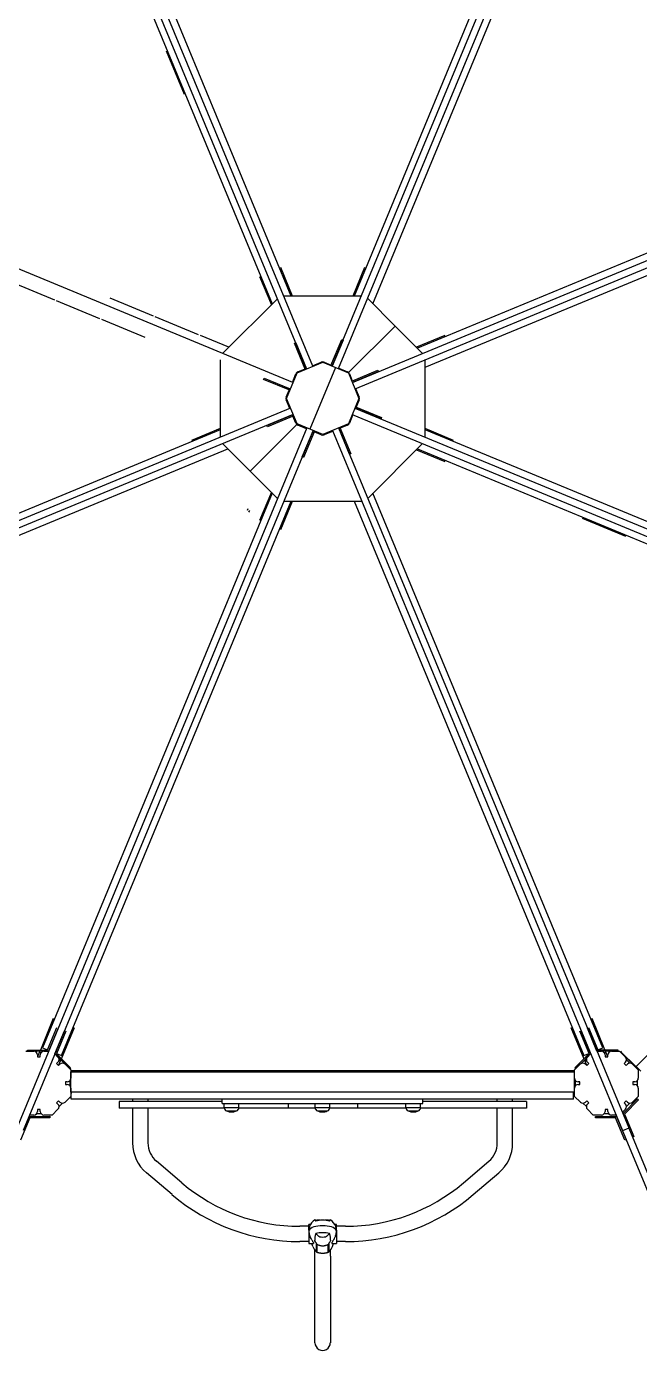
# Model space of a CAD drawing. Header units: millimetres. Extents: x -7616 to 421613, y 91067 to 341353.
# Drawn here: x 183359 to 184703, y 173334 to 176240 of the extents above; entities that cross this region are included whole.
import ezdxf

# ---------------------------------------------------------------- set-up
doc = ezdxf.new("R2010")
doc.units = ezdxf.units.MM
doc.header["$LTSCALE"] = 500
doc.header["$MEASUREMENT"] = 0
doc.linetypes.add('H0', pattern=[0.3, 0.2, -0.1])
doc.layers.add('e-plan', color=9, linetype='CONTINUOUS')

# ---------------------------------------------------------------- blocks, each defined once
blk = doc.blocks.new('A$C633402C3')
at = {"layer": 'e-plan'}
for p, q in [((110681.4, 84056.2), (110045.2, 85592.1)), ((110695.3, 84061.9), (110059.1, 85597.8)), ((110738, 84062.2), (111374.1, 85598)), ((110751.8, 84056.5), (111387.9, 85592.2)), ((110647.9, 84215.9), (110143.6, 85433.4)), ((111289.9, 85433.4), (110785.6, 84215.9)), ((110102.1, 85416.2), (110606.4, 84198.7)), ((110827.2, 84198.7), (111331.5, 85416.2)), ((110373.6, 84754.1), (110412.9, 84659.1)), ((110651.7, 84025.8), (109115.5, 84662.1)), ((110782, 84026.3), (112317.9, 84662.5)), ((110787.8, 84012.4), (112323.7, 84648.6)), ((112142, 84605.7), (110924.6, 84101.4)), ((110941.8, 84059.8), (112159.3, 84564.1)), ((110578.6, 84259.1), (110604.4, 84196.8)), ((110650.7, 84215.9), (110624.9, 84278.3)), ((110808.7, 84278.3), (110782.9, 84215.9)), ((110033.4, 84246.9), (110128.4, 84207.5)), ((110132.4, 84205.9), (110227.4, 84166.5)), ((110345.6, 84171.8), (110250.6, 84211.1)), ((110617.7, 84210), (110497.4, 84089.7)), ((110801.7, 84215.9), (110631.5, 84215.9)), ((110875.9, 84150), (110815.6, 84210.3)), ((110444.6, 84130.8), (110349.6, 84170.1)), ((110231.4, 84164.9), (110326.4, 84125.5)), ((110773.7, 84047.9), (110875.9, 84150)), ((110875.9, 84150), (110773.7, 84047.9)), ((110935.9, 84090), (110875.9, 84150)), ((110511, 84103.3), (110448.6, 84129.1)), ((110654.9, 84112.1), (110657.7, 84113.2)), ((110678.5, 84055), (110654.9, 84112.1)), ((110657.7, 84113.2), (110681.3, 84056.1)), ((110735.1, 84063.4), (110758.7, 84120.4)), ((110761.5, 84119.2), (110737.8, 84062.2)), ((110758.7, 84120.4), (110761.5, 84119.2)), ((110985, 84129.1), (110922.6, 84103.3)), ((110491.8, 84075.8), (110491.8, 83905.6)), ((110660.7, 84047.6), (110717, 84070.9)), ((110662.5, 84049.6), (110678.1, 84056.1)), ((110667.3, 84051.6), (110667.8, 84050.5)), ((110680.9, 84057.2), (110681, 84057.3)), ((110694.8, 84063), (110713.7, 84070.8)), ((110709.3, 84067.7), (110708.9, 84068.8)), ((110717, 84070.9), (110773.2, 84047.6)), ((110719.9, 84070.8), (110735.5, 84064.4)), ((110724.7, 84068.8), (110724.3, 84067.9)), ((110738.3, 84063.2), (110738.4, 84063.2)), ((110752.2, 84057.4), (110771.1, 84049.6)), ((110765.9, 84050.6), (110766.3, 84051.6)), ((110780.8, 84029.2), (110837.9, 84052.8)), ((110837.9, 84052.8), (110839.1, 84050.1)), ((110941.8, 83906.1), (110941.8, 84076.2)), ((110587.3, 84032.8), (110588.5, 84035.6)), ((110644.7, 84009), (110587.3, 84032.8)), ((110588.5, 84035.6), (110645.8, 84011.9)), ((110637.4, 83991.3), (110660.7, 84047.6)), ((110650.3, 84026.4), (110658.1, 84045.3)), ((110651.6, 84025.9), (110657.3, 84039.6)), ((110657.5, 84039.8), (110656.1, 84040.4)), ((110657.3, 84039.6), (110657.4, 84039.5)), ((110773.2, 84047.6), (110796.5, 83991.3)), ((110775.5, 84045.3), (110781.9, 84029.6)), ((110777.5, 84040.4), (110776.4, 84040)), ((110839.1, 84050.1), (110782, 84026.4)), ((110783.1, 84026.9), (110783.1, 84026.7)), ((110636.9, 83994), (110643.4, 84009.6)), ((110638.9, 83998.8), (110640.3, 83998.3)), ((110644.5, 84012.4), (110644.6, 84012.5)), ((110645.8, 84011.9), (110645.8, 84012)), ((110788.9, 84012.9), (110796.7, 83994)), ((110793.6, 83998.4), (110794.7, 83998.9)), ((110646.4, 83969.7), (109109.9, 83333.2)), ((110644.7, 83969), (110636.9, 83987.9)), ((110660.7, 83935.1), (110637.4, 83991.3)), ((110640.6, 83983.7), (110638.9, 83983)), ((110640.3, 83983.2), (110640.7, 83983.4)), ((110646, 83969.5), (110640.3, 83983.2)), ((110796.5, 83991.3), (110773.2, 83935.1)), ((110787.6, 83969.9), (112323.8, 83333.6)), ((110787.8, 83970), (110787.8, 83969.9)), ((110845.1, 83946.3), (110787.8, 83970)), ((110788.9, 83972.8), (110846.2, 83949)), ((110789.1, 83969.5), (110789, 83969.3)), ((110796.7, 83987.9), (110790.2, 83972.2)), ((110794.7, 83983), (110793.3, 83983.6)), ((110652.1, 83955.8), (109115.7, 83319.4)), ((110594.5, 83931.8), (110651.8, 83955.5)), ((110653.3, 83952.9), (110595.6, 83929)), ((110650.5, 83955), (110650.4, 83955.1)), ((110651.8, 83955.5), (110651.7, 83955.7)), ((110658.1, 83936.6), (110651.7, 83952.2)), ((110656.1, 83941.4), (110657.8, 83942.1)), ((110717, 83911.8), (110660.7, 83935.1)), ((110773.2, 83935.1), (110717, 83911.8)), ((110783.3, 83955.5), (110775.5, 83936.6)), ((110776.1, 83942), (110777.5, 83941.4)), ((110776.3, 83942.3), (110776.2, 83942.3)), ((110782, 83956), (110776.3, 83942.3)), ((110781.9, 83956.1), (112318.1, 83319.8)), ((110846.2, 83949), (110845.1, 83946.3)), ((110491.8, 83922.1), (109274.3, 83417.8)), ((110682.1, 83926.2), (110045.6, 82389.6)), ((110695.9, 83920.5), (110059.5, 82383.9)), ((110491.8, 83924.8), (110429.4, 83899)), ((110557.7, 83831.8), (110659.9, 83934)), ((110659.9, 83934), (110557.7, 83831.8)), ((110595.6, 83929), (110594.5, 83931.8)), ((110681.3, 83924.4), (110662.5, 83932.3)), ((110668, 83932), (110667.3, 83930.3)), ((110668.1, 83931.4), (110668.4, 83931.9)), ((110681.9, 83925.7), (110668.1, 83931.4)), ((110672.1, 83862.6), (110695.9, 83919.9)), ((110698.8, 83919.3), (110674.9, 83861.5)), ((110695.3, 83918.6), (110695.2, 83918.7)), ((110695.9, 83919.9), (110695.7, 83920)), ((110713.7, 83911), (110698.1, 83917.5)), ((110708.9, 83913), (110709.6, 83914.8)), ((110738.7, 83918.8), (110719.9, 83911)), ((110724, 83914.7), (110724.7, 83913)), ((110724.5, 83914.4), (110724.3, 83914.8)), ((110738.2, 83920.1), (110724.5, 83914.4)), ((110738.1, 83920.5), (111374.5, 82384.1)), ((110751.9, 83926.3), (111388.4, 82389.8)), ((110752.2, 83925.9), (110752.1, 83925.9)), ((110775.9, 83868.6), (110752.2, 83925.9)), ((110752.7, 83924.6), (110752.6, 83924.6)), ((110754.8, 83927.5), (110778.7, 83869.8)), ((110771.1, 83932.3), (110755.5, 83925.8)), ((110766.3, 83930.3), (110765.6, 83931.9)), ((111004.1, 83899), (110941.8, 83924.9)), ((112159.3, 83417.8), (110941.8, 83922.1)), ((109291.6, 83376.2), (110509, 83880.5)), ((110497.7, 83891.8), (110557.7, 83831.8)), ((110815.9, 83771.8), (110936.2, 83892.1)), ((110922.6, 83878.6), (110985, 83852.7)), ((110924.6, 83880.5), (112142.1, 83376.3)), ((110674.9, 83861.5), (110672.1, 83862.6)), ((110778.7, 83869.8), (110775.9, 83868.6)), ((110557.7, 83831.8), (110618, 83771.5)), ((110606.4, 83783.2), (110102.1, 82565.7)), ((110143.7, 82548.5), (110648, 83765.9)), ((110604.4, 83785.1), (110578.6, 83722.8)), ((110624.9, 83703.6), (110650.7, 83765.9)), ((110631.9, 83765.9), (110802.1, 83765.9)), ((110785.6, 83765.9), (111290, 82548.5)), ((111331.5, 82565.7), (110827.2, 83783.2)), ((110552.6, 83748.8), (110550.9, 83744.8)), ((110556.1, 83745.3), (110554.4, 83741.3)), ((111286, 83728.1), (111381, 83688.7)), ((112183.5, 83304.2), (111404.3, 82525)), ((110125.9, 82629.7), (110097.4, 82560.8)), ((111336.2, 82561), (111307.8, 82629.8)), ((110113.2, 82560.9), (110133.6, 82610)), ((110136.3, 82608.9), (110115.3, 82558.1)), ((110129.4, 82552.2), (110150.4, 82603.1)), ((110153.2, 82601.9), (110132.8, 82552.8)), ((110143.7, 82541.8), (110172.2, 82610.6)), ((111261.5, 82610.6), (111290, 82541.7)), ((111301.2, 82552.9), (111280.8, 82602.1)), ((111283.6, 82603.2), (111304.6, 82552.4)), ((111318.7, 82558.2), (111297.7, 82609.1)), ((111300.4, 82610.2), (111320.8, 82561.1)), ((110107.4, 82585.1), (110109.8, 82584.1)), ((111323.9, 82584.2), (111326.2, 82585.1)), ((110065.3, 82558.1), (110083.3, 82558.1)), ((110069.2, 82560.8), (110113.2, 82560.9)), ((110069.2, 82558.1), (110069.2, 82560.8)), ((110104.2, 82558), (110085.1, 82557.9)), ((110096.2, 82558), (110091.3, 82546.3)), ((110091.3, 82550.1), (110091.3, 82546.1)), ((110091.3, 82546.1), (110097.3, 82546.1)), ((110095.2, 82555.6), (110099.5, 82555.6)), ((110097.3, 82546.1), (110097.3, 82550.1)), ((110102.1, 82565.7), (110113.3, 82561.1)), ((110105.3, 82558.1), (110115.4, 82558.1)), ((110116, 82559.9), (110116.1, 82559.9)), ((110129.2, 82552.2), (110136, 82545.3)), ((110151, 82530.4), (110129.4, 82552.2)), ((110130, 82554.1), (110130.1, 82554.1)), ((110132.8, 82552.8), (110163.9, 82521.6)), ((110132.9, 82552.9), (110143.7, 82548.5)), ((110151.3, 82566.9), (110153.7, 82566)), ((111270.1, 82521.7), (111301.2, 82552.9)), ((111280, 82566), (111282.3, 82567)), ((111304.6, 82552.4), (111283.2, 82530.7)), ((111290, 82548.5), (111301.1, 82553.1)), ((111297.7, 82545.4), (111304.8, 82552.4)), ((111303.9, 82554.2), (111304, 82554.3)), ((111317.9, 82560), (111318, 82560.1)), ((111349.6, 82558.1), (111318.7, 82558.2)), ((111318.7, 82558.1), (111328.4, 82558.1)), ((111320.7, 82561.2), (111331.5, 82565.7)), ((111320.8, 82561.1), (111364.8, 82561)), ((111334.2, 82555.6), (111338.5, 82555.6)), ((111336.4, 82550.1), (111336.4, 82546.1)), ((111336.4, 82546.1), (111342.4, 82546.1)), ((111342.4, 82546.1), (111337.4, 82558.1)), ((111342.4, 82546.1), (111342.4, 82550.1)), ((111350.4, 82558.1), (111368.4, 82558.1)), ((111364.8, 82561), (111364.8, 82558.1)), ((111368.4, 82558.1), (111381.1, 82545.4)), ((111370.4, 82558.1), (111372.1, 82556.4)), ((111403.6, 82524.3), (111371.7, 82556.1)), ((111373.3, 82553.9), (111373.6, 82554.2)), ((111373.3, 82553.9), (111405.1, 82522)), ((110136, 82534), (110133.2, 82531.2)), ((110133.2, 82531.2), (110137.5, 82527)), ((110137.5, 82527), (110140.3, 82529.8)), ((110137.6, 82527.1), (110142.5, 82538.9)), ((110138.4, 82539.5), (110141.5, 82536.4)), ((110151.6, 82529.8), (110164.3, 82517.1)), ((110163.9, 82521.6), (110161.8, 82519.6)), ((110164.3, 82517.1), (110164.3, 82499.1)), ((110164.3, 82515.6), (111269.4, 82515.6)), ((110164.3, 82513.2), (111268.3, 82513.3)), ((110164.3, 82468.2), (110164.3, 82513.2)), ((110165.8, 82515.6), (110165.8, 82513.2)), ((111267.8, 82515.6), (111267.8, 82513.3)), ((111268.3, 82513.3), (111268.3, 82468.3)), ((111268.3, 82510.6), (111268.8, 82510.6)), ((111268.8, 82510.6), (111268.8, 82465.6)), ((111269.4, 82517.1), (111282.1, 82529.8)), ((111269.4, 82499.1), (111269.4, 82517.1)), ((111272.1, 82519.8), (111270.1, 82521.7)), ((111291.2, 82538.8), (111296, 82527.3)), ((111292.2, 82536.4), (111295.4, 82539.5)), ((111293.5, 82529.8), (111296.3, 82527)), ((111296.3, 82527), (111300.5, 82531.2)), ((111300.5, 82531.2), (111297.7, 82534.1)), ((111381.1, 82534.1), (111378.3, 82531.2)), ((111378.3, 82531.2), (111382.6, 82527)), ((111382.6, 82527), (111385.4, 82529.8)), ((111383.5, 82539.5), (111390.8, 82532.2)), ((111396.7, 82529.8), (111409.4, 82517.1)), ((111404.3, 82525), (111403.6, 82524.3)), ((111414.9, 82514.4), (111404.3, 82525)), ((111405.1, 82522), (111406.1, 82523.1)), ((111409.4, 82517.1), (111409.4, 82499.1)), ((110156.3, 82491.1), (110152.3, 82491.1)), ((110152.3, 82491.1), (110152.3, 82485.1)), ((110152.3, 82485.1), (110156.3, 82485.1)), ((110161.8, 82493.3), (110161.8, 82482.9)), ((111271.9, 82482.9), (111271.9, 82493.3)), ((111281.4, 82491.1), (111277.4, 82491.1)), ((111277.4, 82485.1), (111281.4, 82485.1)), ((111281.4, 82485.1), (111281.4, 82491.1)), ((111401.4, 82491.1), (111397.4, 82491.1)), ((111397.4, 82491.1), (111397.4, 82485.1)), ((111397.4, 82485.1), (111401.4, 82485.1)), ((111406.9, 82493.3), (111406.9, 82482.9)), ((110164.3, 82459.1), (110151.6, 82446.4)), ((110164.3, 82477.1), (110164.3, 82459.1)), ((110165.3, 82468.2), (110164.3, 82468.2)), ((110164.3, 82465.7), (110164.8, 82465.7)), ((110164.8, 82468.2), (110164.8, 82465.6)), ((110164.8, 82465.6), (110165.3, 82465.6)), ((111267.3, 82468.3), (110165.3, 82468.2)), ((110165.3, 82453.2), (110165.3, 82468.2)), ((111267.3, 82453.3), (110165.3, 82453.2)), ((110300, 82447.9), (110300, 82453.2)), ((110333.7, 82447.9), (110333.7, 82453.2)), ((110496.3, 82443.2), (110496.3, 82453.2)), ((110936.3, 82443.2), (110936.3, 82453.2)), ((111100, 82447.9), (111100, 82453.2)), ((111133.7, 82447.9), (111133.7, 82453.2)), ((111267.3, 82453.3), (111267.3, 82468.3)), ((111268.3, 82468.3), (111267.3, 82468.3)), ((111267.3, 82465.6), (111268.8, 82465.6)), ((111269.4, 82459.1), (111269.4, 82477.1)), ((111282.2, 82446.4), (111269.4, 82459.1)), ((111375.5, 82420.8), (111407.8, 82453.5)), ((111409.4, 82459.1), (111396.7, 82446.4)), ((111407.8, 82453.5), (111409.9, 82451.4)), ((111409.4, 82477.1), (111409.4, 82459.1)), ((110097.3, 82430.1), (110091.3, 82430.1)), ((110091.3, 82430.1), (110091.3, 82426.1)), ((110097.3, 82426.1), (110097.3, 82430.1)), ((110136, 82430.8), (110123.3, 82418.1)), ((110137.5, 82449.2), (110133.2, 82444.9)), ((110133.2, 82444.9), (110136, 82442.1)), ((110140.3, 82446.4), (110137.5, 82449.2)), ((110145.7, 82444), (110138.4, 82436.7)), ((110270.6, 82447.9), (110270.7, 82447.9)), ((110270.6, 82447.9), (110270.6, 82432.9)), ((110270.7, 82432.9), (110270.6, 82432.9)), ((110496.3, 82447.9), (110270.7, 82447.9)), ((110501, 82432.9), (110270.7, 82432.9)), ((110300, 82357.1), (110300, 82432.9)), ((110333.7, 82357.1), (110333.7, 82432.9)), ((110496.3, 82443.2), (110871.9, 82443.2)), ((110500.9, 82434.3), (110500.9, 82443.2)), ((110500.9, 82434.3), (110532.9, 82434.3)), ((110505.9, 82427.3), (110527.9, 82427.3)), ((110627, 82432.9), (110532.8, 82432.9)), ((110532.9, 82434.3), (110532.9, 82443.2)), ((110641.5, 82432.9), (110627, 82432.9)), ((110641.5, 82443.2), (110641.5, 82432.9)), ((110700.4, 82432.9), (110641.5, 82432.9)), ((110700.3, 82434.3), (110700.3, 82443.2)), ((110700.3, 82434.3), (110732.3, 82434.3)), ((110705.3, 82427.3), (110727.3, 82427.3)), ((110727.3, 82427.3), (110727.4, 82427.3)), ((110732.3, 82434.3), (110732.3, 82443.2)), ((110732.3, 82434.3), (110732.4, 82434.3)), ((110732.4, 82434.3), (110732.4, 82443.2)), ((110793.2, 82432.9), (110732.4, 82432.9)), ((110793.2, 82443.2), (110793.2, 82432.9)), ((110807.7, 82432.9), (110793.2, 82432.9)), ((110899.7, 82432.9), (110807.7, 82432.9)), ((110871.9, 82443.2), (110936.3, 82443.2)), ((110899.6, 82434.3), (110899.6, 82443.2)), ((110899.6, 82434.3), (110931.6, 82434.3)), ((110904.6, 82427.3), (110926.6, 82427.3)), ((110931.6, 82434.3), (110931.6, 82443.2)), ((111164, 82432.9), (110931.6, 82432.9)), ((111164, 82447.9), (110936.3, 82447.9)), ((111100, 82357.1), (111100, 82432.9)), ((111133.7, 82357.1), (111133.7, 82432.9)), ((111164, 82447.9), (111164.1, 82447.9)), ((111164.1, 82432.9), (111164, 82432.9)), ((111164.1, 82447.9), (111164.1, 82432.9)), ((111295.4, 82436.7), (111288, 82444)), ((111296.3, 82449.2), (111293.5, 82446.4)), ((111300.5, 82445), (111296.3, 82449.2)), ((111297.7, 82442.1), (111300.5, 82445)), ((111310.4, 82418.1), (111297.7, 82430.8)), ((111342.4, 82430.1), (111336.4, 82430.1)), ((111336.4, 82430.1), (111336.4, 82426.1)), ((111342.4, 82426.1), (111342.4, 82430.1)), ((111381.1, 82430.8), (111374.2, 82423.9)), ((111382.6, 82449.2), (111378.3, 82445)), ((111378.3, 82445), (111381.1, 82442.1)), ((111409.9, 82451.4), (111378.9, 82420.2)), ((111385.4, 82446.4), (111382.6, 82449.2)), ((111390.8, 82444), (111383.5, 82436.7)), ((110074.3, 82412.2), (110053.9, 82363)), ((110072.4, 82415), (110118.2, 82415.3)), ((110083.3, 82418.1), (110073.7, 82418.1)), ((110118.3, 82412.3), (110074.3, 82412.2)), ((110099.5, 82420.6), (110089.1, 82420.6)), ((110123.3, 82418.1), (110105.3, 82418.1)), ((110118.2, 82415.3), (110118.3, 82412.3)), ((111328.4, 82418.1), (111310.4, 82418.1)), ((111315.3, 82415.2), (111361.4, 82414.9)), ((111315.3, 82412.2), (111315.3, 82415.2)), ((111359.3, 82412.1), (111315.3, 82412.2)), ((111344.6, 82420.6), (111334.2, 82420.6)), ((111360.4, 82418.1), (111350.4, 82418.1)), ((111379.6, 82363), (111359.3, 82412.1)), ((111361.4, 82414.9), (111382.4, 82364.1)), ((111361.7, 82415.1), (111361.6, 82415)), ((111361.6, 82415), (111374.5, 82383.8)), ((111378.9, 82420.2), (111399.3, 82371.1)), ((111388.4, 82389.5), (111374.5, 82383.8)), ((111374.5, 82383.8), (111513.9, 82047.4)), ((111388.4, 82389.8), (111388.3, 82389.8)), ((111388.3, 82389.8), (111388.4, 82389.5)), ((111388.4, 82389.5), (111527.7, 82053.1)), ((111399.3, 82371.1), (111396.5, 82369.9)), ((111382.4, 82364.1), (111379.6, 82363)), ((110408.1, 82269.2), (110352.4, 82316.6)), ((111025.6, 82269.2), (111081.3, 82316.6)), ((110386.3, 82243.5), (110330.5, 82291)), ((111047.4, 82243.5), (111103.1, 82291)), ((110686.3, 82173.9), (110666.8, 82173.9)), ((110686.3, 82165.5), (110686.3, 82178.2)), ((110690.4, 82178.2), (110686.3, 82178.2)), ((110687.1, 82165.5), (110686.3, 82165.5)), ((110686.3, 82165.5), (110686.3, 82136)), ((110687.1, 82165.5), (110686.3, 82165.5)), ((110747.3, 82178.2), (110743.2, 82178.2)), ((110747.3, 82165.5), (110746.6, 82165.5)), ((110747.3, 82165.5), (110746.6, 82165.5)), ((110747.3, 82165.5), (110747.3, 82178.2)), ((110766.8, 82173.9), (110747.3, 82173.9)), ((110747.3, 82165.5), (110747.3, 82136)), ((110686.3, 82140.2), (110666.8, 82140.2)), ((110686.3, 82136), (110696.6, 82136)), ((110695.2, 82129.5), (110693.2, 82136)), ((110696.8, 82138), (110696.8, 82136)), ((110701.7, 82157.9), (110706.7, 82153.1)), ((110704.8, 82116.5), (110704.8, 82133.9)), ((110727, 82153.1), (110732, 82157.9)), ((110728.8, 82116.5), (110728.8, 82133.9)), ((110736.8, 82138), (110736.8, 82136)), ((110737.1, 82136), (110747.3, 82136)), ((110738.5, 82129.5), (110740.5, 82136)), ((110766.8, 82140.2), (110747.3, 82140.2)), ((110700, 82108), (110700, 82121.4)), ((110700, 81918.1), (110700, 82108)), ((110704.8, 82116.5), (110703.5, 82118.4)), ((110730.2, 82118.4), (110728.8, 82116.5)), ((110733.7, 82108), (110733.7, 82121.4)), ((110733.7, 82108), (110733.7, 81918.1))]:
    blk.add_line(p, q, dxfattribs=at)
blk.add_lwpolyline([(110745.1, 84059.2), (110688.8, 83923.4)], dxfattribs=at)
for centre, radius, start, end in [((110716.8, 84063.5), 8, 67.5012, 112.5012), ((110665.5, 84042.2), 8, 112.5012, 157.5012), ((110768.1, 84042.2), 8, 45.0012, 67.5012), ((110768.1, 84042.2), 8, 22.5012, 45.0012), ((110644.3, 83990.9), 8, 157.5012, 202.5012), ((110789.3, 83990.9), 8, 337.5012, 22.5012), ((110665.5, 83939.7), 8, 202.5012, 225.0012), ((110768.1, 83939.7), 8, 292.5012, 337.5012), ((110665.5, 83939.7), 8, 225.0012, 247.5012), ((110716.8, 83918.4), 8, 247.5012, 292.5012), ((110083.3, 82550.1), 8, 0.0012, 90.0012), ((110105.3, 82550.1), 8, 90.0012, 180.0012), ((110130.4, 82539.7), 8, 315.0012, 45.0012), ((111303.4, 82539.7), 8, 135.0012, 225.0012), ((111328.4, 82550.1), 8, 0.0012, 90.0012), ((111350.4, 82550.1), 8, 90.0012, 180.0012), ((111375.5, 82539.7), 8, 315.0012, 45.0012), ((110145.9, 82524.1), 8, 45.0012, 135.0012), ((111287.8, 82524.2), 8, 45.0012, 135.0012), ((111391, 82524.2), 8, 45.0012, 135.0012), ((110156.3, 82499.1), 8, 270.0012, 0.0012), ((110156.3, 82477.1), 8, 0.0012, 90.0012), ((111277.4, 82499.1), 8, 180.0012, 270.0012), ((111277.4, 82477.1), 8, 90.0012, 180.0012), ((111401.4, 82499.1), 8, 270.0012, 0.0012), ((111401.4, 82477.1), 8, 0.0012, 90.0012), ((110083.3, 82426.1), 8, 270.0012, 0.0012), ((110105.3, 82426.1), 8, 180.0012, 270.0012), ((110130.4, 82436.5), 8, 315.0012, 45.0012), ((110145.9, 82452), 8, 225.0012, 315.0012), ((110507.9, 82434), 7, 177.6268, 253.451), ((110516.9, 82447.8), 23, 243.0388, 296.9636), ((110525.9, 82434), 7, 286.5514, 2.3756), ((110707.3, 82434), 7, 177.6268, 253.451), ((110716.3, 82447.8), 23, 243.0388, 296.9636), ((110716.4, 82447.8), 23, 269.881, 296.9636), ((110725.3, 82434), 7, 286.5514, 2.3756), ((110725.4, 82434), 7, 286.5514, 2.3756), ((110906.6, 82434), 7, 177.6268, 253.451), ((110915.6, 82447.8), 23, 243.0388, 296.9636), ((110924.6, 82434), 7, 286.5514, 2.3756), ((111287.8, 82452), 8, 225.0012, 315.0012), ((111303.4, 82436.5), 8, 135.0012, 225.0012), ((111328.4, 82426.1), 8, 270.0012, 0.0012), ((111350.4, 82426.1), 8, 180.0012, 270.0012), ((111375.5, 82436.5), 8, 315.0012, 45.0012), ((111391, 82452), 8, 225.0012, 315.0012), ((110386.8, 82357.1), 86.9, 180.0012, 229.5878), ((110386.8, 82357.1), 53.2, 180.0012, 229.5878), ((111046.8, 82357.1), 53.2, 310.4146, 0.0012), ((111046.8, 82357.1), 86.9, 310.4146, 0.0012), ((110666.8, 82573), 399.1, 229.5878, 270.0012), ((110766.8, 82573), 399.1, 270.0012, 310.4146), ((110666.8, 82573), 432.8, 229.5878, 270.0012), ((110766.8, 82573), 432.8, 270.0012, 310.4146), ((110716.8, 82162.9), 30.5, 124.9244, 159.6986), ((110716.8, 82162.9), 30.5, 20.3037, 55.078), ((110716.8, 81918.1), 16.8, 180.0012, 0.0012)]:
    blk.add_arc(centre, radius, start, end, dxfattribs=at)
for centre, major_axis, ratio, start_param, end_param in [((110716.8, 82162.9), (-30.5, 0), 0.400669, 3.359712, 6.065066), ((110716.8, 82162.9), (-30.5, 0), 0.400669, 3.359712, 6.065066), ((110720.6, 82166.6), (21.2, -21.3), 0.011048, 3.024082, 3.623192), ((110716.8, 82176.6), (-26.6, 0), 0.400669, 4.105001, 5.319777), ((110713.1, 82166.6), (21.2, 21.3), 0.011048, 5.801585, 6.400696), ((110720.6, 82160.4), (16.7, 25), 0.526138, 2.002583, 2.601694), ((110716.8, 82149.2), (-26.6, 0), 0.400669, 4.105001, 5.319777), ((110694.8, 82149.3), (-8.3, 13.3), 0.145644, 3.387152, 3.46055), ((110716.8, 82154.7), (-11, 0), 0.400669, 0.392699, 2.748894), ((110738.8, 82149.3), (-8.3, -13.3), 0.145644, 5.964228, 6.037626), ((110713.1, 82160.4), (16.7, -25), 0.526138, 0.539899, 1.139009), ((110716.8, 82135.1), (22.5, 0), 0.916223, 3.415196, 4.078809), ((110716.8, 82135.1), (22.5, 0), 0.916223, 5.345969, 6.009582)]:
    blk.add_ellipse(centre, major_axis=major_axis, ratio=ratio, start_param=start_param, end_param=end_param, dxfattribs=at)
for points, weights in [([(111268.2, 82513.3), (111268.2, 82514.5), (111268.2, 82515.3), (111268.2, 82515.6)], [0.526315789474, 0.513010316396, 0.504750358312, 0.501535915222]), ([(110164.2, 82490.7), (110164.2, 82493), (110164.2, 82495.4), (110164.2, 82497.8)], [1, 0.915756213645, 0.8421579506, 0.779205210863]), ([(110164.2, 82478.3), (110164.2, 82482.4), (110164.2, 82486.7), (110164.2, 82490.7)], [0.668550525861, 0.749718188752, 0.860201346798, 1]), ([(110728.8, 82116.5), (110721, 82113.6), (110712.6, 82113.6), (110704.8, 82116.5)], [1, 0.951349873925, 0.951349873925, 1])]:
    blk.add_rational_spline(points, weights, degree=3, dxfattribs=at)
for points, knots in [([(110688.2, 82173.5), (110688.1, 82173.2), (110688, 82172.8), (110687.8, 82172.1), (110687.7, 82171.7), (110687.5, 82171), (110687.5, 82170.7), (110687.3, 82169.6), (110687.2, 82168.8), (110687.1, 82167.2), (110687.1, 82166.4), (110687.1, 82165.5)], [0.01228154, 0.01228154, 0.01228154, 0.01228154, 0.0140498, 0.0140498, 0.01545476, 0.01545476, 0.01685971, 0.01685971, 0.01966962, 0.01966962, 0.02247953, 0.02247953, 0.02247953, 0.02247953]), ([(110692.5, 82144.9), (110691.6, 82146.3), (110690.9, 82147.8), (110690, 82149.9), (110689.9, 82150.3), (110689.6, 82151.1), (110689.4, 82151.6), (110689, 82152.9), (110688.7, 82153.7), (110688.3, 82155.5), (110688, 82156.5), (110687.8, 82157.8), (110687.7, 82158.3), (110687.5, 82159.2), (110687.5, 82159.7), (110687.3, 82161.1), (110687.2, 82162), (110687.1, 82163.8), (110687.1, 82164.7), (110687.1, 82165.5)], [0.00000026, 0.00000026, 0.00000026, 0.00000026, 0.00562008, 0.00562008, 0.00702503, 0.00702503, 0.00842998, 0.00842998, 0.01123989, 0.01123989, 0.0140498, 0.0140498, 0.01545476, 0.01545476, 0.01685971, 0.01685971, 0.01966962, 0.01966962, 0.02247953, 0.02247953, 0.02247953, 0.02247953]), ([(110703.3, 82186.9), (110702.8, 82186.9), (110702.3, 82187), (110701.4, 82187.2), (110701.1, 82187.3), (110700.1, 82187.5), (110699.7, 82187.7), (110699.5, 82187.8)], [0.00155008, 0.00155008, 0.00155008, 0.00155008, 0.00417424, 0.00417424, 0.00679841, 0.00679841, 0.01204675, 0.01204675, 0.01204675, 0.01204675]), ([(110711.7, 82187.1), (110711.2, 82187.1), (110710.8, 82187.1), (110709.4, 82187.1), (110708.4, 82187.2), (110706.5, 82187.3), (110705.6, 82187.3), (110704.8, 82187.4)], [0.018432815, 0.018432815, 0.018432815, 0.018432815, 0.01984634, 0.01984634, 0.023154018, 0.023154018, 0.026461697, 0.026461697, 0.026461697, 0.026461697]), ([(110728.8, 82187.4), (110728, 82187.3), (110727.2, 82187.3), (110725.3, 82187.2), (110724.4, 82187.1), (110722.9, 82187.1), (110722.4, 82187.1), (110722, 82187.1)], [0.00000027, 0.00000027, 0.00000027, 0.00000027, 0.003307948, 0.003307948, 0.006615627, 0.006615627, 0.008073124, 0.008073124, 0.008073124, 0.008073124]), ([(110734.1, 82187.8), (110734.1, 82187.8), (110734, 82187.7), (110733.9, 82187.6), (110733.8, 82187.6), (110733.5, 82187.5), (110733.2, 82187.4), (110732.6, 82187.3), (110732.2, 82187.2), (110731.6, 82187.1), (110731.4, 82187), (110730.9, 82186.9), (110730.6, 82186.9), (110730.4, 82186.9)], [0.00312915, 0.00312915, 0.00312915, 0.00312915, 0.00444608, 0.00444608, 0.005763, 0.005763, 0.00839684, 0.00839684, 0.01103069, 0.01103069, 0.01234761, 0.01234761, 0.01366453, 0.01366453, 0.01366453, 0.01366453]), ([(110746.6, 82165.5), (110746.6, 82163.8), (110746.5, 82162), (110746.2, 82159.7), (110746.1, 82159.2), (110746, 82158.3), (110745.9, 82157.8), (110745.6, 82156.5), (110745.4, 82155.6), (110745.1, 82154.2), (110744.9, 82153.8), (110744.7, 82152.9), (110744.5, 82152.4), (110744.1, 82151.1), (110743.8, 82150.3), (110743.1, 82148.6), (110742.8, 82147.9), (110742, 82146.3), (110741.6, 82145.6), (110741.2, 82144.9)], [0.0000002, 0.0000002, 0.0000002, 0.0000002, 0.00560391, 0.00560391, 0.00700484, 0.00700484, 0.00840577, 0.00840577, 0.01120763, 0.01120763, 0.01260856, 0.01260856, 0.01400949, 0.01400949, 0.01681134, 0.01681134, 0.0196132, 0.0196132, 0.02241506, 0.02241506, 0.02241506, 0.02241506]), ([(110746.6, 82165.5), (110746.6, 82167.3), (110746.5, 82168.9), (110746.2, 82170.7), (110746.1, 82171), (110746, 82171.7), (110745.9, 82172.1), (110745.7, 82172.8), (110745.6, 82173.2), (110745.4, 82173.5)], [0.0000002, 0.0000002, 0.0000002, 0.0000002, 0.00560391, 0.00560391, 0.00700484, 0.00700484, 0.00840577, 0.00840577, 0.01017548, 0.01017548, 0.01017548, 0.01017548]), ([(110696.8, 82138), (110696.6, 82138.4), (110696.4, 82138.9), (110695.8, 82139.9), (110695.4, 82140.4), (110694.7, 82141.6), (110694.3, 82142.2), (110693.4, 82143.5), (110693, 82144.2), (110692.5, 82144.9)], [0.000001, 0.000001, 0.000001, 0.000001, 0.00291785, 0.00291785, 0.0058347, 0.0058347, 0.00875155, 0.00875155, 0.0116684, 0.0116684, 0.0116684, 0.0116684]), ([(110703.3, 82137), (110702.8, 82137.4), (110702.3, 82137.9), (110701.4, 82138.9), (110701.1, 82139.5), (110700.1, 82141.1), (110699.7, 82142.3), (110699.5, 82143.5)], [0.00155008, 0.00155008, 0.00155008, 0.00155008, 0.00417424, 0.00417424, 0.00679841, 0.00679841, 0.01204675, 0.01204675, 0.01204675, 0.01204675]), ([(110703.5, 82118.4), (110703.6, 82119.9), (110703.6, 82121.3), (110703.6, 82124.3), (110703.6, 82125.8), (110703.5, 82130.4), (110703.4, 82133.5), (110703.3, 82136.6)], [0.0000002, 0.0000002, 0.0000002, 0.0000002, 0.01663279, 0.01663279, 0.03326538, 0.03326538, 0.06653056, 0.06653056, 0.06653056, 0.06653056]), ([(110728.8, 82133.9), (110728, 82133.4), (110727.2, 82133), (110725.3, 82132.1), (110724.4, 82131.7), (110722.8, 82131.3), (110722.3, 82131.1), (110721.2, 82130.9), (110720.7, 82130.8), (110719.6, 82130.6), (110719.1, 82130.6), (110718, 82130.5), (110717.4, 82130.5), (110715.7, 82130.5), (110714.6, 82130.5), (110713, 82130.8), (110712.5, 82130.9), (110711.4, 82131.1), (110710.9, 82131.3), (110709.4, 82131.7), (110708.4, 82132.1), (110706.5, 82132.9), (110705.7, 82133.4), (110704.8, 82133.9)], [0.00000027, 0.00000027, 0.00000027, 0.00000027, 0.00330795, 0.00330795, 0.00661563, 0.00661563, 0.00826947, 0.00826947, 0.0099233, 0.0099233, 0.01157714, 0.01157714, 0.01323098, 0.01323098, 0.01653866, 0.01653866, 0.0181925, 0.0181925, 0.01984634, 0.01984634, 0.02315402, 0.02315402, 0.0264617, 0.0264617, 0.0264617, 0.0264617]), ([(110730.3, 82136.6), (110730.2, 82133.5), (110730.2, 82130.4), (110730.1, 82125.8), (110730.1, 82124.3), (110730.1, 82121.3), (110730.1, 82119.9), (110730.2, 82118.4)], [0.0000002, 0.0000002, 0.0000002, 0.0000002, 0.03326559, 0.03326559, 0.04989828, 0.04989828, 0.06653098, 0.06653098, 0.06653098, 0.06653098]), ([(110734.1, 82143.5), (110734.1, 82143.2), (110734, 82142.9), (110733.9, 82142.3), (110733.8, 82142), (110733.5, 82141.1), (110733.2, 82140.6), (110732.6, 82139.5), (110732.2, 82138.9), (110731.6, 82138.2), (110731.4, 82137.9), (110730.9, 82137.4), (110730.6, 82137.2), (110730.4, 82137)], [0.00312915, 0.00312915, 0.00312915, 0.00312915, 0.00444608, 0.00444608, 0.005763, 0.005763, 0.00839684, 0.00839684, 0.01103069, 0.01103069, 0.01234761, 0.01234761, 0.01366453, 0.01366453, 0.01366453, 0.01366453]), ([(110741.2, 82144.9), (110740.7, 82144.2), (110740.3, 82143.5), (110739.4, 82142.2), (110739, 82141.6), (110738.2, 82140.4), (110737.9, 82139.9), (110737.3, 82138.9), (110737, 82138.4), (110736.8, 82138)], [0.00000026, 0.00000026, 0.00000026, 0.00000026, 0.00292716, 0.00292716, 0.00585406, 0.00585406, 0.00878096, 0.00878096, 0.01170786, 0.01170786, 0.01170786, 0.01170786])]:
    blk.add_open_spline(points, degree=3, knots=knots, dxfattribs=at)
for points in [[(110704.8, 82187.4), (110704.3, 82187.2), (110703.8, 82187), (110703.3, 82186.9)], [(110730.4, 82186.9), (110729.9, 82187), (110729.4, 82187.2), (110728.8, 82187.4)], [(110696.6, 82136), (110696.7, 82136), (110696.8, 82136), (110696.8, 82136)], [(110704.8, 82133.9), (110704.3, 82135), (110703.8, 82136), (110703.3, 82137)], [(110730.4, 82137), (110729.9, 82136), (110729.4, 82135), (110728.8, 82133.9)], [(110736.8, 82136), (110736.9, 82136), (110737, 82136), (110737.1, 82136)]]:
    blk.add_open_spline(points, degree=3, dxfattribs=at)

msp = doc.modelspace()

# ---------------------------------------------------------------- block references
at = {"layer": 'e-plan', "linetype": 'H0'}
msp.add_blockref('A$C633402C3', (73291.5, 91432.6), dxfattribs=at)

doc.saveas('drawing.dxf')
